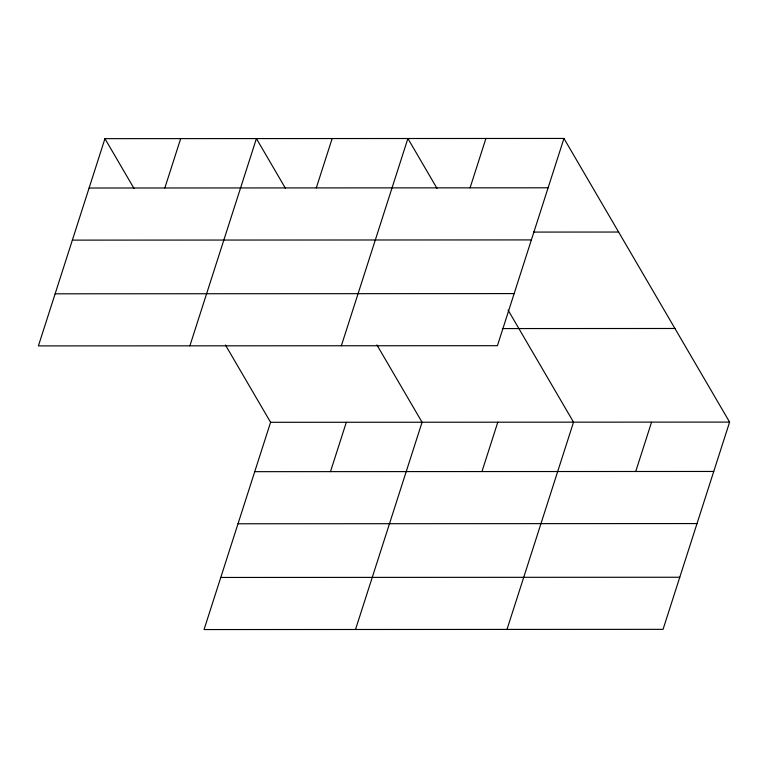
<?xml version="1.0" encoding="UTF-8"?>
<svg xmlns="http://www.w3.org/2000/svg" width="768" height="768" viewBox="0 0 768 768"><rect width="100%" height="100%" fill="white"/><g stroke="black" fill="none" stroke-linecap="round" stroke-linejoin="round"><path stroke-width="1.15" d="M104.947 138.653L38.4 345.907L497.414 345.696L563.952 138.442L104.947 138.653L134.054 188.506M164.832 187.978L180.682 138.614M189.878 345.84L256.416 138.576L285.533 188.438M316.301 187.91L332.15 138.547M225.437 344.976L270.586 422.304L204.048 629.558L663.053 629.347L729.6 422.093L563.952 138.442M341.347 345.773L407.894 138.509L437.002 188.362M330.48 471.638L346.33 422.266M470.074 187.843L485.923 138.47M355.517 629.491L422.064 422.237L376.906 344.909M481.949 471.562L497.798 422.198M506.995 629.424L573.533 422.16L508.09 310.09M635.722 471.494L651.571 422.131M89.098 188.016L548.102 187.805M533.491 232.08L618.614 232.042M72.365 240.125L531.379 239.914M55.133 293.808L514.138 293.597M502.31 328.57L674.938 328.483M270.586 422.304L729.6 422.093M254.736 471.667L713.75 471.456M238.013 523.776L697.018 523.565M220.771 577.459L679.786 577.248"/></g></svg>
